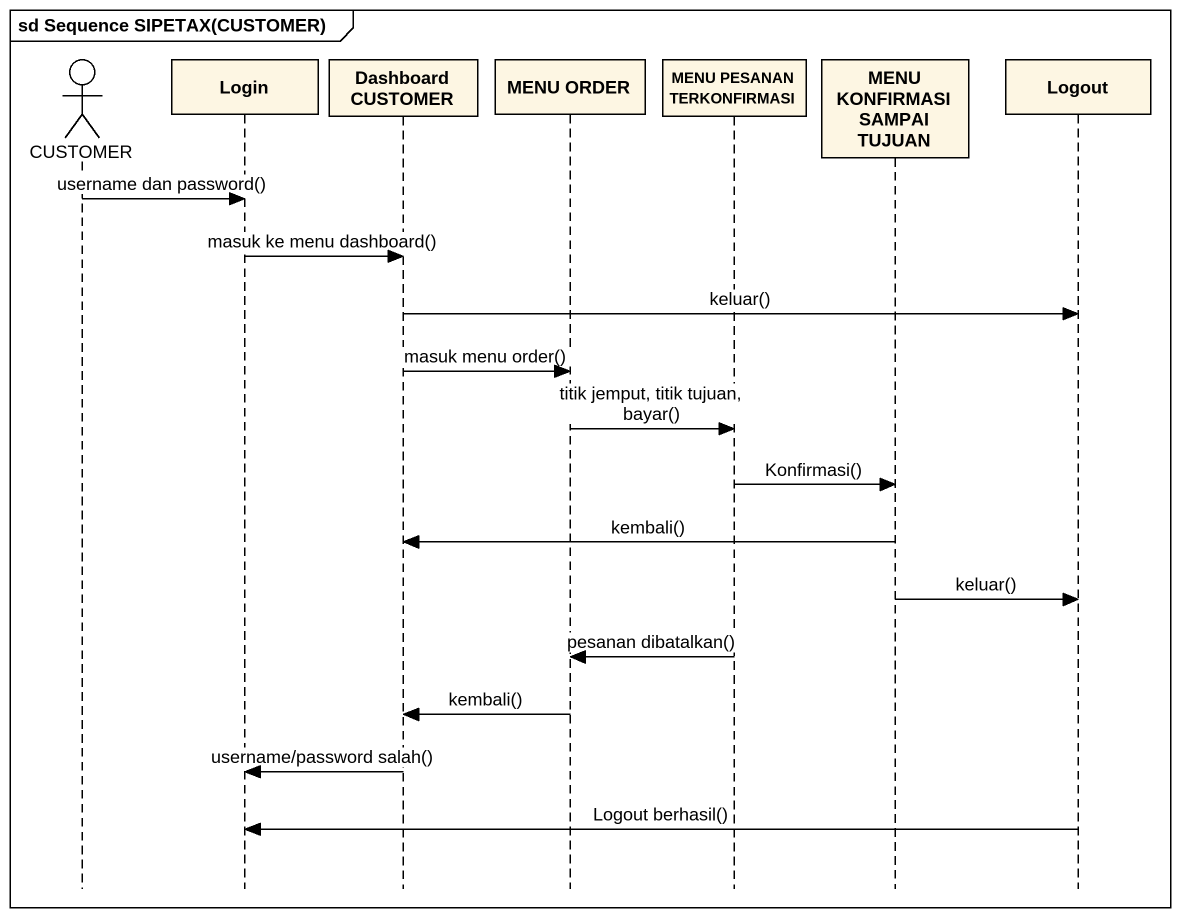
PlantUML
@startuml
mainframe sd Sequence SIPETAX(CUSTOMER)
hide footbox
actor CUSTOMER
participant Login
participant "Dashboard CUSTOMER" as Dashboard_CUSTOMER
participant "MENU ORDER" as MENU_ORDER
participant "MENU PESANAN TERKONFIRMASI" as MENU_PESANAN_TERKONFIRMASI
participant "MENU KONFIRMASI SAMPAI TUJUAN" as MENU_KONFIRMASI_SAMPAI
participant Logout

CUSTOMER -> Login : username dan password()
Login -> Dashboard_CUSTOMER : masuk ke menu dashboard()
Dashboard_CUSTOMER -> Logout : keluar()
Dashboard_CUSTOMER -> MENU_ORDER : masuk menu order()
MENU_ORDER -> MENU_PESANAN_TERKONFIRMASI : titik jemput, titik tujuan, bayar()
MENU_PESANAN_TERKONFIRMASI -> MENU_KONFIRMASI_SAMPAI : Konfirmasi()
MENU_KONFIRMASI_SAMPAI -> Dashboard_CUSTOMER : kembali()
MENU_KONFIRMASI_SAMPAI -> Logout : keluar()
MENU_PESANAN_TERKONFIRMASI -> MENU_ORDER : pesanan dibatalkan()
MENU_ORDER -> Dashboard_CUSTOMER : kembali()
Dashboard_CUSTOMER -> Login : username/password salah()
Logout -> Login : Logout berhasil()
@enduml
